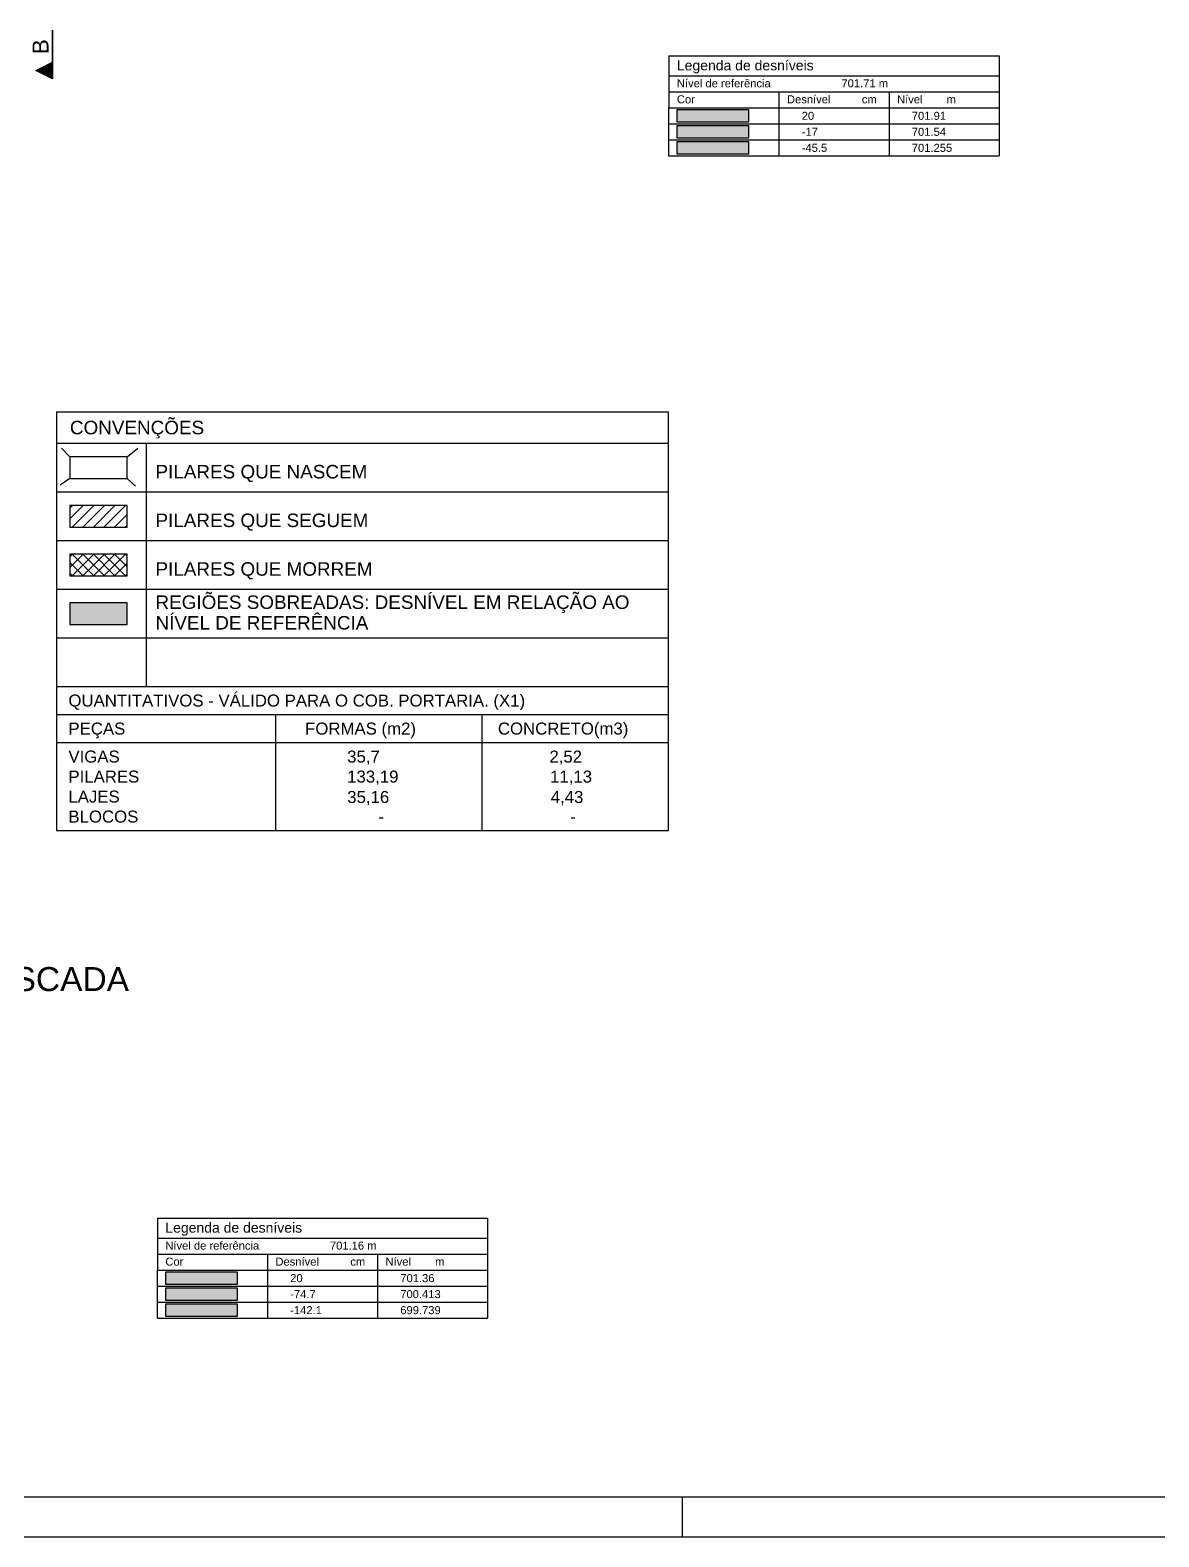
# Model space of a CAD drawing. Extents: x 37185 to 43130, y -8131 to -3926.
# Drawn here: x 39540 to 40950, y -8131 to -6249 of the extents above; entities that cross this region are included whole.
import ezdxf

# ---------------------------------------------------------------- set-up
doc = ezdxf.new("R2010")
doc.units = 0
doc.header["$MEASUREMENT"] = 0
for name, color, linetype in [('119', 253, 'CONTINUOUS'), ('2', 2, 'CONTINUOUS'), ('31', 6, 'CONTINUOUS'), ('32', 7, 'CONTINUOUS'), ('34', 252, 'CONTINUOUS'), ('36', 253, 'CONTINUOUS'), ('38', 190, 'CONTINUOUS'), ('39', 74, 'CONTINUOUS'), ('4', 2, 'CONTINUOUS'), ('40', 240, 'CONTINUOUS'), ('56', 51, 'CONTINUOUS'), ('57', 71, 'CONTINUOUS'), ('58', 220, 'CONTINUOUS'), ('59', 183, 'CONTINUOUS'), ('6', 3, 'CONTINUOUS'), ('75', 9, 'CONTINUOUS'), ('79', 12, 'CONTINUOUS'), ('95', 7, 'CONTINUOUS')]:
    doc.layers.add(name, color=color, linetype=linetype)
doc.styles.add('TQS_ARIAL', font='arial.ttf')

msp = doc.modelspace()

# ---------------------------------------------------------------- hatches: boundary and pattern name
at = {"layer": '119', "linetype": 'Continuous'}
h = msp.add_hatch(color=256, dxfattribs=at)
h.dxf.hatch_style = 1
h.paths.add_polyline_path([(39589.36, -6991.18), (39589.36, -6964.14), (39660.93, -6964.14), (39660.93, -6991.18)])

# ---------------------------------------------------------------- linework, layer by layer
at = {"layer": '2', "linetype": 'Continuous'}
for p, q in [((39572.49, -6725.53), (39572.49, -7068.84)), ((39572.49, -6725.53), (40336.87, -6725.53)), ((40336.87, -7068.84), (40336.87, -6725.53)), ((39572.49, -6764.91), (40336.87, -6764.91)), ((39684.99, -7068.84), (39684.99, -6764.91)), ((39572.49, -6825.69), (40336.87, -6825.69)), ((39589.36, -6845.88), (39592.67, -6842.57)), ((39589.36, -6859.13), (39605.92, -6842.57)), ((39619.16, -6842.57), (39592.13, -6869.6)), ((39605.38, -6869.6), (39632.41, -6842.57)), ((39618.62, -6869.6), (39645.66, -6842.57)), ((39631.87, -6869.6), (39658.9, -6842.57)), ((39645.12, -6869.6), (39660.93, -6853.79)), ((39658.36, -6869.6), (39660.93, -6867.03)), ((39572.49, -6886.48), (40336.87, -6886.48)), ((39589.36, -6906.67), (39592.67, -6903.35)), ((39589.36, -6919.91), (39605.92, -6903.35)), ((39619.16, -6903.35), (39592.13, -6930.39)), ((39619.16, -6930.39), (39592.13, -6903.35)), ((39605.38, -6930.39), (39632.41, -6903.35)), ((39605.38, -6903.35), (39632.41, -6930.39)), ((39618.62, -6930.39), (39645.66, -6903.35)), ((39618.62, -6903.35), (39645.66, -6930.39)), ((39631.87, -6930.39), (39658.9, -6903.35)), ((39631.87, -6903.35), (39658.9, -6930.39)), ((39645.12, -6903.35), (39660.93, -6919.17)), ((39658.36, -6903.35), (39660.93, -6905.93)), ((39589.36, -6913.83), (39605.92, -6930.39)), ((39589.36, -6927.08), (39592.67, -6930.39)), ((39645.12, -6930.39), (39660.93, -6914.57)), ((39658.36, -6930.39), (39660.93, -6927.82)), ((39572.49, -6947.27), (40336.87, -6947.27)), ((39572.49, -7008.05), (40336.87, -7008.05)), ((39572.49, -7068.84), (40271.62, -7068.84)), ((39572.49, -7068.84), (40336.87, -7068.84)), ((39572.49, -7068.84), (39572.49, -7248.84)), ((40336.87, -7248.84), (40336.87, -7068.84)), ((39572.49, -7103.84), (40336.87, -7103.84)), ((39846.55, -7248.84), (39846.55, -7103.84)), ((40103.97, -7103.84), (40103.97, -7248.84)), ((39572.49, -7138.84), (40336.87, -7138.84)), ((39572.49, -7248.84), (40336.87, -7248.84))]:
    msp.add_line(p, q, dxfattribs=at)
at = {"layer": '34', "color": 4, "linetype": 'Continuous'}
msp.add_lwpolyline([(39589.36, -6991.18), (39660.93, -6991.18), (39660.93, -6964.14), (39589.36, -6964.14), (39589.36, -6991.18)], dxfattribs=at)
at = {"layer": '36', "linetype": 'Continuous'}
for p, q in [((40337.54, -6280.72), (40337.54, -6345.72)), ((40337.54, -6280.72), (40750.04, -6280.72)), ((40750.04, -6280.72), (40750.04, -6305.72)), ((40337.54, -6305.72), (40750.04, -6305.72)), ((40750.04, -6305.72), (40750.04, -6325.72)), ((40337.54, -6325.72), (40750.04, -6325.72)), ((40475.04, -6325.72), (40475.04, -6345.72)), ((40612.54, -6325.72), (40612.54, -6345.72)), ((40750.04, -6325.72), (40750.04, -6345.72)), ((40337.54, -6345.72), (40750.04, -6345.72)), ((40337.54, -6365.72), (40337.54, -6345.72)), ((40475.04, -6345.72), (40475.04, -6365.72)), ((40612.54, -6345.72), (40612.54, -6365.72)), ((40750.04, -6345.72), (40750.04, -6365.72)), ((40337.54, -6365.72), (40750.04, -6365.72)), ((40337.54, -6385.72), (40337.54, -6365.72)), ((40475.04, -6365.72), (40475.04, -6385.72)), ((40612.54, -6365.72), (40612.54, -6385.72)), ((40750.04, -6365.72), (40750.04, -6385.72)), ((40337.54, -6385.72), (40750.04, -6385.72)), ((40337.54, -6405.72), (40337.54, -6385.72)), ((40475.04, -6385.72), (40475.04, -6405.72)), ((40612.54, -6385.72), (40612.54, -6405.72)), ((40750.04, -6385.72), (40750.04, -6405.72)), ((40337.54, -6405.72), (40750.04, -6405.72)), ((39698.56, -7733.03), (39698.56, -7798.03)), ((39698.56, -7733.03), (40111.06, -7733.03)), ((40111.06, -7733.03), (40111.06, -7758.03)), ((39698.56, -7758.03), (40111.06, -7758.03)), ((40111.06, -7758.03), (40111.06, -7778.03)), ((39698.56, -7778.03), (40111.06, -7778.03)), ((39836.06, -7778.03), (39836.06, -7798.03)), ((39973.56, -7778.03), (39973.56, -7798.03)), ((40111.06, -7778.03), (40111.06, -7798.03)), ((39698.56, -7798.03), (40111.06, -7798.03)), ((39698.56, -7818.03), (39698.56, -7798.03)), ((39836.06, -7798.03), (39836.06, -7818.03)), ((39973.56, -7798.03), (39973.56, -7818.03)), ((40111.06, -7798.03), (40111.06, -7818.03)), ((39698.56, -7818.03), (40111.06, -7818.03)), ((39698.56, -7838.03), (39698.56, -7818.03)), ((39836.06, -7818.03), (39836.06, -7838.03)), ((39973.56, -7818.03), (39973.56, -7838.03)), ((40111.06, -7818.03), (40111.06, -7838.03)), ((39698.56, -7838.03), (40111.06, -7838.03)), ((39698.56, -7858.03), (39698.56, -7838.03)), ((39836.06, -7838.03), (39836.06, -7858.03)), ((39973.56, -7838.03), (39973.56, -7858.03)), ((40111.06, -7838.03), (40111.06, -7858.03)), ((39698.56, -7858.03), (40111.06, -7858.03))]:
    msp.add_line(p, q, dxfattribs=at)
for points in [[(40347.54, -6363.22), (40437.54, -6363.22), (40437.54, -6348.22), (40347.54, -6348.22), (40347.54, -6363.22)], [(40347.54, -6383.22), (40437.54, -6383.22), (40437.54, -6368.22), (40347.54, -6368.22), (40347.54, -6383.22)], [(40347.54, -6403.22), (40437.54, -6403.22), (40437.54, -6388.22), (40347.54, -6388.22), (40347.54, -6403.22)], [(39708.56, -7815.53), (39798.56, -7815.53), (39798.56, -7800.53), (39708.56, -7800.53), (39708.56, -7815.53)], [(39708.56, -7835.53), (39798.56, -7835.53), (39798.56, -7820.53), (39708.56, -7820.53), (39708.56, -7835.53)], [(39708.56, -7855.53), (39798.56, -7855.53), (39798.56, -7840.53), (39708.56, -7840.53), (39708.56, -7855.53)]]:
    msp.add_lwpolyline(points, dxfattribs=at)
at = {"layer": '38'}
msp.add_lwpolyline([(39589.36, -6808.82), (39660.93, -6808.82), (39660.93, -6781.78), (39589.36, -6781.78), (39589.36, -6808.82)], dxfattribs=at)
at = {"layer": '39'}
msp.add_lwpolyline([(39589.36, -6869.6), (39660.93, -6869.6), (39660.93, -6842.57), (39589.36, -6842.57), (39589.36, -6869.6)], dxfattribs=at)
at = {"layer": '40'}
msp.add_lwpolyline([(39589.36, -6930.39), (39660.93, -6930.39), (39660.93, -6903.35), (39589.36, -6903.35), (39589.36, -6930.39)], dxfattribs=at)
at = {"layer": '56', "linetype": 'Continuous'}
for points in [[(40347.54, -6363.22), (40437.54, -6363.22), (40437.54, -6348.22), (40347.54, -6348.22), (40347.54, -6363.22)], [(39708.56, -7815.53), (39798.56, -7815.53), (39798.56, -7800.53), (39708.56, -7800.53), (39708.56, -7815.53)]]:
    msp.add_lwpolyline(points, dxfattribs=at)
for points in [[(40347.54, -6363.22), (40437.54, -6363.22), (40437.54, -6348.22)], [(40347.54, -6363.22), (40437.54, -6348.22), (40347.54, -6348.22)], [(40347.54, -6363.22), (40347.54, -6348.22), (40347.54, -6363.22)], [(39708.56, -7815.53), (39798.56, -7815.53), (39798.56, -7800.53)], [(39708.56, -7815.53), (39798.56, -7800.53), (39708.56, -7800.53)], [(39708.56, -7815.53), (39708.56, -7800.53), (39708.56, -7815.53)]]:
    msp.add_solid(points, dxfattribs=at)
at = {"layer": '57', "linetype": 'Continuous'}
for points in [[(40347.54, -6383.22), (40437.54, -6383.22), (40437.54, -6368.22), (40347.54, -6368.22), (40347.54, -6383.22)], [(39708.56, -7835.53), (39798.56, -7835.53), (39798.56, -7820.53), (39708.56, -7820.53), (39708.56, -7835.53)]]:
    msp.add_lwpolyline(points, dxfattribs=at)
for points in [[(40347.54, -6383.22), (40437.54, -6383.22), (40437.54, -6368.22)], [(40347.54, -6383.22), (40437.54, -6368.22), (40347.54, -6368.22)], [(40347.54, -6383.22), (40347.54, -6368.22), (40347.54, -6383.22)], [(39708.56, -7835.53), (39798.56, -7835.53), (39798.56, -7820.53)], [(39708.56, -7835.53), (39798.56, -7820.53), (39708.56, -7820.53)], [(39708.56, -7835.53), (39708.56, -7820.53), (39708.56, -7835.53)]]:
    msp.add_solid(points, dxfattribs=at)
at = {"layer": '58', "linetype": 'Continuous'}
for points in [[(40347.54, -6403.22), (40437.54, -6403.22), (40437.54, -6388.22), (40347.54, -6388.22), (40347.54, -6403.22)], [(39708.56, -7855.53), (39798.56, -7855.53), (39798.56, -7840.53), (39708.56, -7840.53), (39708.56, -7855.53)]]:
    msp.add_lwpolyline(points, dxfattribs=at)
for points in [[(40347.54, -6403.22), (40347.54, -6388.22), (40347.54, -6403.22)], [(39708.56, -7855.53), (39798.56, -7855.53), (39798.56, -7840.53)], [(39708.56, -7855.53), (39798.56, -7840.53), (39708.56, -7840.53)], [(39708.56, -7855.53), (39708.56, -7840.53), (39708.56, -7855.53)]]:
    msp.add_solid(points, dxfattribs=at)
at = {"layer": '59', "linetype": 'Continuous'}
for points in [[(40347.54, -6403.22), (40437.54, -6403.22), (40437.54, -6388.22)], [(40347.54, -6403.22), (40437.54, -6388.22), (40347.54, -6388.22)]]:
    msp.add_solid(points, dxfattribs=at)
at = {"layer": '6', "linetype": 'Continuous'}
for p, q in [((39589.36, -6781.78), (39578.77, -6770.88)), ((39660.93, -6781.78), (39674.08, -6770.88)), ((39589.36, -6808.82), (39577.37, -6817.14)), ((39660.93, -6808.82), (39671.28, -6818.54))]:
    msp.add_line(p, q, dxfattribs=at)
at = {"layer": '75', "linetype": 'Continuous'}
for p, q in [((39567.55, -6309.31), (39567.55, -6248.65)), ((39567.64, -6248.65), (39567.64, -6309.45)), ((39546.9, -6299.08), (39567.55, -6288.75)), ((39567.64, -6309.45), (39546.9, -6299.08)), ((39547.09, -6299.08), (39567.55, -6288.85)), ((39567.55, -6309.31), (39547.09, -6299.08)), ((39548.49, -6299.78), (39548.49, -6298.38)), ((39550.09, -6300.58), (39550.09, -6297.58)), ((39551.68, -6301.38), (39551.68, -6296.78)), ((39553.28, -6302.17), (39553.28, -6295.99)), ((39554.88, -6302.97), (39554.88, -6295.19)), ((39556.48, -6303.77), (39556.47, -6294.39)), ((39558.07, -6304.57), (39558.07, -6293.59)), ((39559.66, -6305.36), (39559.66, -6292.8)), ((39561.26, -6306.16), (39561.26, -6292)), ((39562.85, -6306.96), (39562.85, -6291.2)), ((39564.45, -6307.76), (39564.45, -6290.4)), ((39566.04, -6308.56), (39566.04, -6289.6))]:
    msp.add_line(p, q, dxfattribs=at)
at = {"layer": '79', "linetype": 'Continuous'}
msp.add_lwpolyline([(39567.55, -6309.31), (39547.09, -6299.08), (39567.55, -6288.85), (39567.55, -6309.31)], dxfattribs=at)
at = {"layer": '95', "linetype": 'Continuous'}
for p, q in [((37309.54, -8081.33), (43079.54, -8081.33)), ((40354.54, -8131.33), (40354.54, -8081.33)), ((37184.54, -8131.33), (43129.54, -8131.33))]:
    msp.add_line(p, q, dxfattribs=at)

# ---------------------------------------------------------------- texts
at = {"layer": '2', "linetype": 'Continuous', "style": 'TQS_ARIAL'}
for s, height, p in [('PILARES QUE NASCEM', 16.875, (39696.24, -6808.82)), ('PILARES QUE SEGUEM', 16.875, (39696.24, -6869.6)), ('PILARES QUE MORREM', 16.875, (39696.24, -6930.39)), ('REGIÕES SOBREADAS: DESNÍVEL EM RELAÇÃO AO ', 16.875, (39696.24, -6971.86)), ('NÍVEL DE REFERÊNCIA', 16.875, (39696.24, -6997.62)), ('VIGAS', 15, (39587.49, -7163.84)), ('35,7', 15, (39935.7, -7163.84)), ('2,52', 15, (40188.3, -7163.84)), ('PILARES', 15, (39587.49, -7188.84)), ('133,19', 15, (39935.7, -7188.84)), ('11,13', 15, (40189.15, -7188.84)), ('LAJES', 15, (39587.49, -7213.84)), ('35,16', 15, (39935.77, -7214.34)), ('4,43', 15, (40189.93, -7214.34)), ('BLOCOS', 15, (39587.49, -7238.84)), ('          -', 15, (39916.5, -7238.84)), ('       -', 15, (40173.55, -7238.84))]:
    msp.add_text(s, height=height, dxfattribs=at).set_placement(p)
at = {"layer": '31', "linetype": 'Continuous', "style": 'TQS_ARIAL'}
for s, height, p in [('CONVENÇÕES', 16.875, (39589.36, -6753.66)), ('QUANTITATIVOS - VÁLIDO PARA O COB. PORTARIA. (X1)', 15, (39587.49, -7093.84))]:
    msp.add_text(s, height=height, dxfattribs=at).set_placement(p)
at = {"layer": '32', "linetype": 'Continuous', "style": 'TQS_ARIAL'}
msp.add_text('FÔRMA PATAMARES ESCADA', height=30, dxfattribs=at).set_placement((39057.88, -7449.36))
at = {"layer": '36', "linetype": 'Continuous', "style": 'TQS_ARIAL'}
for s, height, p in [('Legenda de desníveis', 12.5, (40347.54, -6298.93)), ('Nível de referência', 10, (40347.54, -6320.1)), ('701.71 m', 10, (40553.08, -6320.1)), ('Cor', 10, (40347.54, -6340.1)), ('Desnível', 10, (40485.04, -6340.1)), ('cm', 10, (40578.57, -6340.1)), ('Nível', 10, (40622.54, -6340.1)), ('m', 10, (40684.45, -6340.1)), ('20', 10, (40503.5, -6360.72)), ('701.91', 10, (40641, -6360.72)), ('-17', 10, (40503.5, -6380.72)), ('701.54', 10, (40641, -6380.72)), ('-45.5', 10, (40503.5, -6400.72)), ('-45.5', 10, (40503.5, -6400.72)), ('701.25', 10, (40641, -6400.72)), ('701.255', 10, (40641, -6400.72)), ('Legenda de desníveis', 12.5, (39708.56, -7751.23)), ('Nível de referência', 10, (39708.56, -7772.4)), ('701.16 m', 10, (39914.11, -7772.4)), ('Cor', 10, (39708.56, -7792.4)), ('Desnível', 10, (39846.06, -7792.4)), ('cm', 10, (39939.6, -7792.4)), ('Nível', 10, (39983.56, -7792.4)), ('m', 10, (40045.48, -7792.4)), ('20', 10, (39864.52, -7813.03)), ('701.36', 10, (40002.02, -7813.03)), ('-74.7', 10, (39864.52, -7833.03)), ('700.413', 10, (40002.02, -7833.03)), ('-142.1', 10, (39864.52, -7853.03)), ('-142.1', 10, (39864.52, -7853.03)), ('699.739', 10, (40002.02, -7853.03))]:
    msp.add_text(s, height=height, dxfattribs=at).set_placement(p)
at = {"layer": '4', "color": 3, "linetype": 'Continuous', "style": 'TQS_ARIAL'}
for s, p in [('PEÇAS', (39587.49, -7128.84)), ('FORMAS (m2)', (39883.13, -7128.84)), ('CONCRETO(m3)', (40123.97, -7128.84))]:
    msp.add_text(s, height=15, dxfattribs=at).set_placement(p)
at = {"layer": '75', "linetype": 'Continuous', "style": 'TQS_ARIAL'}
msp.add_text('B', height=20, rotation=90, dxfattribs=at).set_placement((39562.64, -6278.65))

doc.saveas('drawing.dxf')
